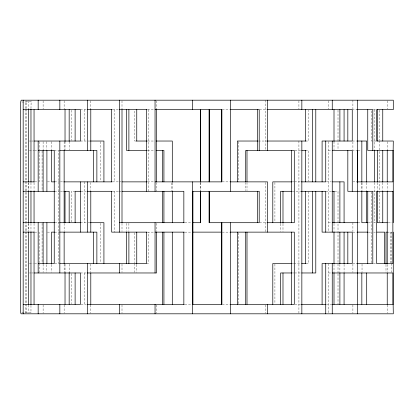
<?xml version="1.0" encoding="UTF-8"?>
<svg xmlns="http://www.w3.org/2000/svg" width="414" height="414" viewBox="0 0 414 414"><rect width="100%" height="100%" fill="white"/><g stroke="black" fill="none" stroke-linecap="round" stroke-linejoin="round"><path stroke-width="0.31" stroke-dasharray="2.07 1.55" d="M26.17 108.504L26.465 100.809M25.652 108.546L25.834 100.856M30.972 108.546L31.148 100.871M25.652 101.446L30.972 101.446M21.916 102.051L26.17 102.051M80.471 109.612L86.345 109.612M112.598 109.612L118.383 109.612M147.586 109.612L154.246 109.612M222.271 109.612L229.749 109.612M259.552 109.612L267.765 109.612M352.2 109.612L357.313 109.612M373.371 109.612L375.948 109.612M29.311 141.029L31.148 141.029M31.728 141.029L33.229 141.029M80.471 141.029L86.345 141.029M88.053 141.029L90.117 141.029M135.782 141.029L134.69 141.029L134.69 110.253M147.586 141.029L154.246 141.029M258.445 141.029L267.765 141.029M305.449 141.029L308.575 141.029L308.575 110.253M352.438 141.029L356.764 141.029M375.948 141.029L371.436 141.029L371.436 110.253M29.311 150.453L34.051 150.453M34.522 150.453L37.332 150.453M54.239 150.453L58.705 150.453L58.705 263.547L54.239 263.547M147.586 150.453L154.246 150.453M294.908 150.453L301.842 150.453M305.449 150.453L308.575 150.453L308.575 181.228M328.416 150.453L331.774 150.453M352.2 150.453L357.313 150.453M357.903 150.453L361.443 150.453M34.678 181.87L37.213 181.87M38.844 181.87L39.113 181.87L39.113 151.239M47.413 181.87L50.927 181.87M54.544 181.87L59.042 181.87M60.434 181.87L63.368 181.87M112.598 181.87L120.935 181.87M147.586 181.87L154.246 181.87M222.271 181.87L229.749 181.87M292.387 181.87L293.904 181.87M294.592 181.87L300.89 181.87M326.398 181.87L331.345 181.87M352.899 181.87L356.842 181.87M54.544 191.294L59.042 191.294M60.434 191.294L63.368 191.294M75.12 191.294L71.156 191.294L71.156 222.064M81.03 191.294L86.345 191.294M112.598 191.294L118.383 191.294M118.88 191.294L120.935 191.294M292.387 191.294L300.89 191.294M325.823 191.294L333.099 191.294M334.579 191.294L338.01 191.294L338.01 273.364M373.371 191.294L375.948 191.294M54.845 222.706L59.042 222.706M80.471 222.706L86.345 222.706M88.053 222.706L90.117 222.706M184.835 222.706L191.739 222.706M259.552 222.706L267.496 222.706M328.416 222.706L332.251 222.706M357.903 222.706L361.443 222.706M368.408 222.706L371.829 222.706M373.651 222.706L375.596 222.706M388.234 222.706L392.281 222.706M34.678 232.13L37.213 232.13M38.844 232.13L39.113 232.13L39.113 262.761M47.413 232.13L50.927 232.13M54.544 232.13L59.042 232.13M147.586 232.13L154.246 232.13M184.835 232.13L191.739 232.13M222.271 232.13L229.749 232.13M352.925 232.13L356.764 232.13M368.408 232.13L371.829 232.13M373.651 232.13L375.363 232.13M387.24 232.13L392.281 232.13M29.311 263.547L33.229 263.547M34.522 263.547L37.332 263.547M146.608 263.547L148.321 263.547L148.321 232.13M292.387 263.547L293.542 263.547M293.904 263.547L301.351 263.547M306.075 263.547L308.575 263.547L308.575 191.294M352.899 263.547L357.484 263.547M373.371 263.547L376.595 263.547M29.311 272.971L31.148 272.971M31.728 272.971L33.229 272.971M80.471 272.971L86.345 272.971M292.387 272.971L293.904 272.971M294.592 272.971L301.351 272.971M328.416 272.971L332.251 272.971M81.03 304.388L86.345 304.388M184.835 304.388L191.739 304.388M222.271 304.388L229.749 304.388M294.908 304.388L300.89 304.388M326.398 304.388L332.251 304.388M21.916 312.554L30.972 312.554L31.153 313.129M25.839 313.144L25.652 304.161M391.597 232.13L391.597 262.761M391.597 263.397L391.597 272.334M390.226 232.13L390.226 262.906M387.644 100.819L387.644 108.985M387.644 141.655L387.644 149.827M387.607 182.709L387.607 190.45M387.607 264.386L387.607 272.127M387.644 305.014L387.644 313.181M385.998 264.675L385.998 272.334M382.759 182.709L382.759 190.45M379.674 110.259L379.674 139.989M379.674 140.636L379.674 222.059M377.418 182.709L377.418 190.45M374.427 109.612L374.427 149.682M374.427 182.641L374.427 222.706M371.436 191.936L371.436 262.9M366.7 182.833L366.7 190.549M362.033 182.709L362.033 190.45M362.033 264.184L362.033 272.479M361.841 182.833L361.841 190.549M352.899 100.188L352.899 108.985M352.899 141.873L352.899 149.614M352.899 222.706L352.899 231.643M352.899 264.173L352.899 272.345M352.899 305.014L352.899 313.181M344.075 264.386L344.075 272.127M339.889 264.386L339.889 272.127M338.01 110.253L338.01 149.816M338.01 274.011L338.01 304.388M334.005 141.521L334.005 149.816M334.005 223.607L334.005 231.359M334.005 264.318L334.005 272.076M328.416 100.819L328.416 108.985M328.416 141.655L328.416 232.13M328.416 263.547L328.416 313.812M298.918 100.819L298.918 108.985M298.918 141.029L298.918 313.181M282.99 223.834L282.99 231.493M280.63 223.834L280.63 231.493M274.917 182.507L274.917 222.07M274.917 264.184L274.917 303.747M265.597 100.188L265.597 150.453M265.597 182.507L265.597 232.13M265.597 305.014L265.597 313.181M247.003 182.357L247.003 190.652M245.714 182.357L245.714 190.652M238.397 141.666L238.397 181.87M238.397 232.777L238.397 303.741M200.578 182.641L200.578 190.393M200.479 182.641L200.479 190.393M172.296 182.833L172.296 190.549M171.324 182.833L171.324 190.549M156.508 100.819L156.508 108.985M156.508 182.496L156.508 191.294M156.508 223.337L156.508 231.504M156.508 305.014L156.508 313.181M148.321 109.612L148.321 191.294M136.755 264.675L136.755 272.334M134.69 232.771L134.69 262.761M134.69 263.397L134.69 272.334M128.889 223.348L128.889 231.643M126.58 223.348L126.58 231.643M122.001 100.819L122.001 108.985M122.001 223.337L122.001 231.504M122.001 264.173L122.001 272.345M122.001 305.014L122.001 313.181M114.43 109.612L114.43 181.87M114.43 191.294L114.43 232.13M100.845 141.666L100.845 181.228M100.845 223.348L100.845 262.911M90.79 100.819L90.79 108.985M90.79 182.496L90.79 190.663M90.79 264.173L90.79 272.345M90.79 305.014L90.79 313.181M84.156 109.612L84.156 141.029M84.156 181.87L84.156 222.706M84.156 272.971L84.156 304.388M71.156 110.253L71.156 140.387M71.156 273.613L71.156 303.747M69.169 141.521L69.169 149.816M69.169 264.184L69.169 272.479M65.029 141.521L65.029 149.816M65.029 264.184L65.029 272.479M64.134 100.819L64.134 108.985M64.134 141.655L64.134 149.827M64.134 223.337L64.134 231.504M64.134 264.173L64.134 272.345M64.134 305.014L64.134 313.181M51.512 141.666L51.512 149.325M51.512 264.675L51.512 272.334M46.823 141.666L46.823 149.325M46.823 264.675L46.823 272.334M43.113 100.819L43.113 108.985M43.113 141.655L43.113 149.827M43.113 264.173L43.113 272.345M43.113 305.014L43.113 313.181M42.078 151.089L42.078 191.294M42.078 223.348L42.078 262.911M39.113 141.666L39.113 150.603M39.113 263.397L39.113 272.334M34.051 182.765L34.051 190.523M34.051 223.477L34.051 231.235M30.972 182.791L30.972 190.538M30.972 223.462L30.972 231.209M30.972 305.454L30.972 312.554M28.825 182.765L28.825 190.523M28.825 223.477L28.825 231.235M28.566 100.819L28.566 108.985M28.566 182.496L28.566 190.663M28.566 223.337L28.566 231.504M28.566 305.014L28.566 313.181M26.17 109.151L26.17 180.825M26.17 181.472L26.17 231.193M26.17 231.84L26.17 303.514M26.17 304.161L26.17 312.554M25.652 109.192L25.652 180.856M25.652 181.498L25.652 231.209M25.652 231.856L25.652 303.514"/><path stroke-width="0.62" d="M23.174 109.612L80.471 109.612L80.471 141.029L34.046 141.029M87.313 109.612L112.075 109.612M119.48 109.612L147.017 109.612M155.048 109.612L221.894 109.612L221.894 181.87L155.048 181.87M230.35 109.612L259.211 109.612L259.211 150.453M267.19 109.612L352.257 109.612L352.257 141.029L322.097 141.029L322.097 181.87M356.842 109.612L372.797 109.612L372.797 150.453M90.464 141.029L103.924 141.029L103.924 181.87M136.341 141.029L147.017 141.029M156.166 141.029L172.296 141.029L172.296 182.191M257.891 141.029L237.362 141.029L237.362 181.87M267.19 141.029L305.858 141.029M357.225 141.029L366.7 141.029L366.7 182.191M38.166 150.453L54.239 150.453L54.239 263.547L38.166 263.547M59.839 150.453L96.871 150.453L96.871 181.87M147.017 150.453L126.58 150.453L126.58 109.612M156.166 150.453L163.923 150.453L163.923 181.87M301.811 150.453L305.858 150.453M332.251 150.453L352.257 150.453L352.257 191.294M393.145 150.453L393.3 141.029L376.59 141.029L376.595 109.612L393.3 109.612L393.3 100.188L21.155 100.188L20.7 102.051L20.7 312.554L20.995 313.812L393.3 313.812L393.145 304.388M23.174 181.87L34.088 181.87M54.544 181.87L51.512 181.87L51.512 149.961M63.751 181.87L112.075 181.87M121.97 181.87L147.017 181.87M230.35 181.87L267.496 181.87L267.496 232.13M291.886 181.87L272.795 181.87L272.795 222.706M301.376 181.87L325.735 181.87L325.735 141.029M332.577 181.87L344.075 181.87L344.075 222.706M356.842 181.87L392.87 181.87L392.87 150.453L367.751 150.453L367.751 109.612M23.174 191.294L54.544 191.294M63.751 191.294L69.169 191.294L69.169 222.706M80.461 191.294L75.12 191.294L75.12 222.706M87.313 191.294L112.075 191.294M121.97 191.294L183.847 191.294L183.847 222.706M192.588 191.294L259.211 191.294L259.211 222.706L209.111 222.706L209.111 191.294M291.886 191.294L280.63 191.294L280.63 223.198M301.376 191.294L325.735 191.294L325.735 232.13M332.577 191.294L334.253 191.294M23.174 222.706L54.544 222.706M59.839 222.706L80.471 222.706M90.464 222.706L103.924 222.706L103.924 263.547M119.48 222.706L184.261 222.706M192.551 222.706L200.578 222.706L200.578 191.04M267.19 222.706L294.297 222.706L294.297 150.453L245.714 150.453L245.714 181.72M332.251 222.706L357.691 222.706M367.87 222.706L361.841 222.706L361.841 191.196M387.245 222.706L377.418 222.706L377.418 191.097M23.174 232.13L34.088 232.13M54.544 232.13L51.512 232.13L51.512 264.039M59.839 232.13L96.871 232.13L96.871 263.547M147.017 232.13L111.677 232.13L111.677 191.294M155.048 232.13L184.261 232.13M192.551 232.13L221.723 232.13M230.35 232.13L294.297 232.13L294.297 304.388L230.35 304.388M357.225 232.13L367.87 232.13M376.973 232.13L384.663 232.13L384.663 263.547M387.245 232.13L385.998 232.13L385.998 264.039M59.839 263.547L146.608 263.547L146.608 232.13M291.886 263.547L272.795 263.547L272.795 304.388M301.811 263.547L305.858 263.547M356.842 263.547L372.797 263.547L372.797 191.294L347.827 191.294L347.827 150.453M34.046 272.971L80.471 272.971L80.471 304.388L23.174 304.388M87.313 272.971L156.508 272.971L156.508 232.13M291.886 272.971L280.63 272.971L280.63 304.388M301.811 272.971L315.789 272.971L315.789 191.294M332.251 272.971L392.87 272.971L392.87 304.388L332.251 304.388M87.313 304.388L184.261 304.388M192.551 304.388L221.894 304.388L221.894 222.706M301.376 304.388L325.735 304.388M393.259 150.453L393.259 222.706M393.259 232.13L393.259 304.388M387.23 150.453L387.23 181.87M387.23 191.294L387.23 263.547M387.23 272.971L387.23 304.388M382.759 109.612L382.759 141.029M382.759 150.453L382.759 182.067M382.759 191.097L382.759 222.706M377.418 109.612L377.418 141.029M377.418 150.453L377.418 182.067M374.427 150.329L374.427 181.994M367.751 191.294L367.751 263.547M366.7 191.196L366.7 222.706M366.7 272.971L366.7 304.388M361.841 141.029L361.841 182.191M361.841 272.971L361.841 304.388M357.484 100.188L357.484 191.294M357.484 222.706L357.484 272.971M357.484 304.388L357.484 313.812M357.313 150.453L357.313 182.067M357.313 191.097L357.313 222.706M357.313 272.479L357.313 304.388M347.827 109.612L347.827 141.029M347.827 232.13L347.827 263.547M344.075 109.612L344.075 141.029M344.075 232.13L344.075 263.744M344.075 272.774L344.075 304.388M339.889 109.612L339.889 141.029M339.889 181.87L339.889 222.706M339.889 232.13L339.889 263.744M339.889 272.774L339.889 304.388M334.005 109.612L334.005 141.521M334.005 191.294L334.005 222.96M334.005 232.006L334.005 263.671M334.005 272.717L334.005 304.388M332.251 100.188L332.251 109.612M332.251 141.029L332.251 232.13M332.251 263.547L332.251 313.812M325.735 263.547L325.735 313.812M322.097 191.294L322.097 232.13L352.257 232.13L352.257 263.547L322.097 263.547L322.097 304.388M315.789 109.612L315.789 181.87M312.446 109.612L312.446 181.87M312.446 191.294L312.446 272.971M305.449 109.612L305.449 141.029M305.449 150.453L305.449 181.87M305.449 191.294L305.449 263.547M301.847 100.188L301.847 109.612M301.847 141.029L301.847 313.812M291.601 150.453L291.601 222.706M291.601 232.13L291.601 304.388M282.99 191.294L282.99 223.198M282.99 272.971L282.99 304.388M267.496 100.188L267.496 150.453M267.496 304.388L267.496 313.812M257.56 109.612L257.56 150.453M257.56 191.294L257.56 222.706M247.003 150.453L247.003 181.72M247.003 232.13L247.003 304.388M245.714 232.13L245.714 304.388M237.362 232.13L237.362 304.388M230.577 100.188L230.577 191.294M230.577 222.706L230.577 313.812M221.355 109.612L221.355 181.87M221.355 222.706L221.355 304.388M209.272 109.612L209.272 181.87M209.272 191.294L209.272 222.706M209.111 109.612L209.111 181.87M200.578 109.612L200.578 181.994M200.479 109.612L200.479 181.994M200.479 191.04L200.479 222.706M192.924 191.294L192.924 304.388M192.588 100.188L192.588 109.612M192.588 181.87L192.588 313.812M183.847 232.13L183.847 304.388M172.296 191.196L172.296 222.706M172.296 232.13L172.296 304.388M163.923 191.294L163.923 222.706M163.923 232.13L163.923 304.388M162.697 150.453L162.697 181.87M162.697 191.294L162.697 222.706M162.697 232.13L162.697 304.388M156.508 109.612L156.508 181.87M155.048 100.188L155.048 191.294M155.048 222.706L155.048 272.971M155.048 304.388L155.048 313.812M146.608 109.612L146.608 191.294M136.755 109.612L136.755 141.029M136.755 232.13L136.755 264.039M128.889 109.612L128.889 150.453M128.889 232.28L128.889 263.547M126.58 232.28L126.58 263.547M122.001 109.612L122.001 222.706M119.48 100.188L119.48 232.13M119.48 263.547L119.48 272.971M119.48 304.388L119.48 313.812M111.677 109.612L111.677 181.87M93.58 150.453L93.58 181.87M93.58 232.13L93.58 263.547M90.79 109.612L90.79 150.453M90.79 191.294L90.79 232.13M90.79 272.971L90.79 304.388M87.313 100.188L87.313 150.453M87.313 181.87L87.313 232.13M87.313 263.547L87.313 313.812M80.471 181.87L80.471 232.13M75.12 109.612L75.12 141.029M75.12 272.971L75.12 304.388M69.169 109.612L69.169 141.521M69.169 272.479L69.169 304.388M65.029 109.612L65.029 141.521M65.029 191.294L65.029 222.706M65.029 272.479L65.029 304.388M64.134 150.453L64.134 222.706M64.134 232.13L64.134 263.547M59.839 100.188L59.839 109.612M59.839 141.029L59.839 272.971M59.839 304.388L59.839 313.812M46.906 150.453L46.906 191.294M46.906 222.706L46.906 263.547M43.113 150.453L43.113 191.294M43.113 222.706L43.113 263.547M38.166 100.188L38.166 109.612M38.166 141.029L38.166 191.294M38.166 222.706L38.166 272.971M38.166 304.388L38.166 313.812M34.051 109.612L34.051 182.119M34.051 191.164L34.051 222.835M34.051 231.881L34.051 304.388M30.972 109.192L30.972 182.144M30.972 191.185L30.972 222.815M30.972 231.856L30.972 304.808M28.566 109.612L28.566 181.87M28.566 191.294L28.566 222.706M28.566 232.13L28.566 304.388M23.174 100.188L23.174 313.812M392.87 191.294L376.59 191.294L376.595 263.547L392.87 263.547L392.87 191.294"/></g></svg>
